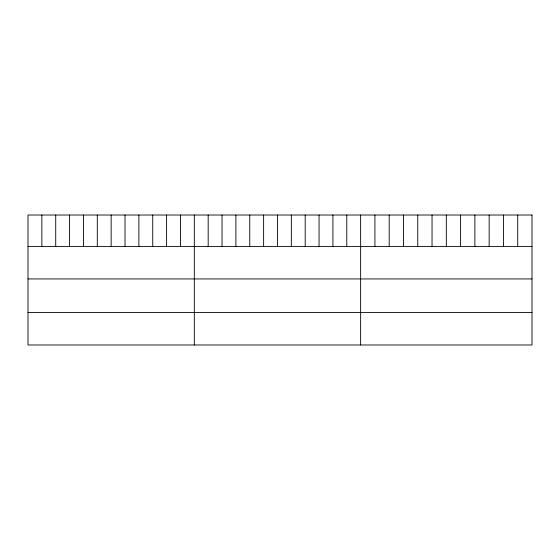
<?xml version="1.0" encoding="UTF-8"?>
<svg xmlns="http://www.w3.org/2000/svg" width="560" height="560" viewBox="0 0 560 560"><rect width="100%" height="100%" fill="white"/><g stroke="black" fill="none" stroke-linecap="round" stroke-linejoin="round"><path stroke-width="0.84" d="M28 246.407L532 246.407M28 278.936L532 278.936M28 312.452L532 312.452M517.72 215.019L517.72 246.407M503.44 215.019L503.44 246.407M489.16 215.019L489.16 246.407M474.88 215.019L474.88 246.407M460.6 215.019L460.6 246.407M446.32 215.019L446.32 246.407M432.04 215.019L432.04 246.407M417.76 215.019L417.76 246.407M403.48 215.019L403.48 246.407M389.2 215.019L389.2 246.407M374.92 215.019L374.92 246.407M360.64 215.019L360.64 344.981M346.78 215.019L346.78 246.407M332.92 215.019L332.92 246.407M319.06 215.019L319.06 246.407M305.2 215.019L305.2 246.407M291.34 215.019L291.34 246.407M277.48 215.019L277.48 246.407M263.62 215.019L263.62 246.407M249.76 215.019L249.76 246.407M235.9 215.019L235.9 246.407M222.04 215.019L222.04 246.407M208.18 215.019L208.18 246.407M194.32 215.019L194.32 344.981M180.46 215.019L180.46 246.407M166.6 215.019L166.6 246.407M152.74 215.019L152.74 246.407M138.88 215.019L138.88 246.407M125.02 215.019L125.02 246.407M111.16 215.019L111.16 246.407M97.3 215.019L97.3 246.407M83.44 215.019L83.44 246.407M69.58 215.019L69.58 246.407M55.72 215.019L55.72 246.407M41.86 215.019L41.86 246.407M532 215.019L28 215.019L28 344.981L532 344.981L532 215.019"/></g></svg>
